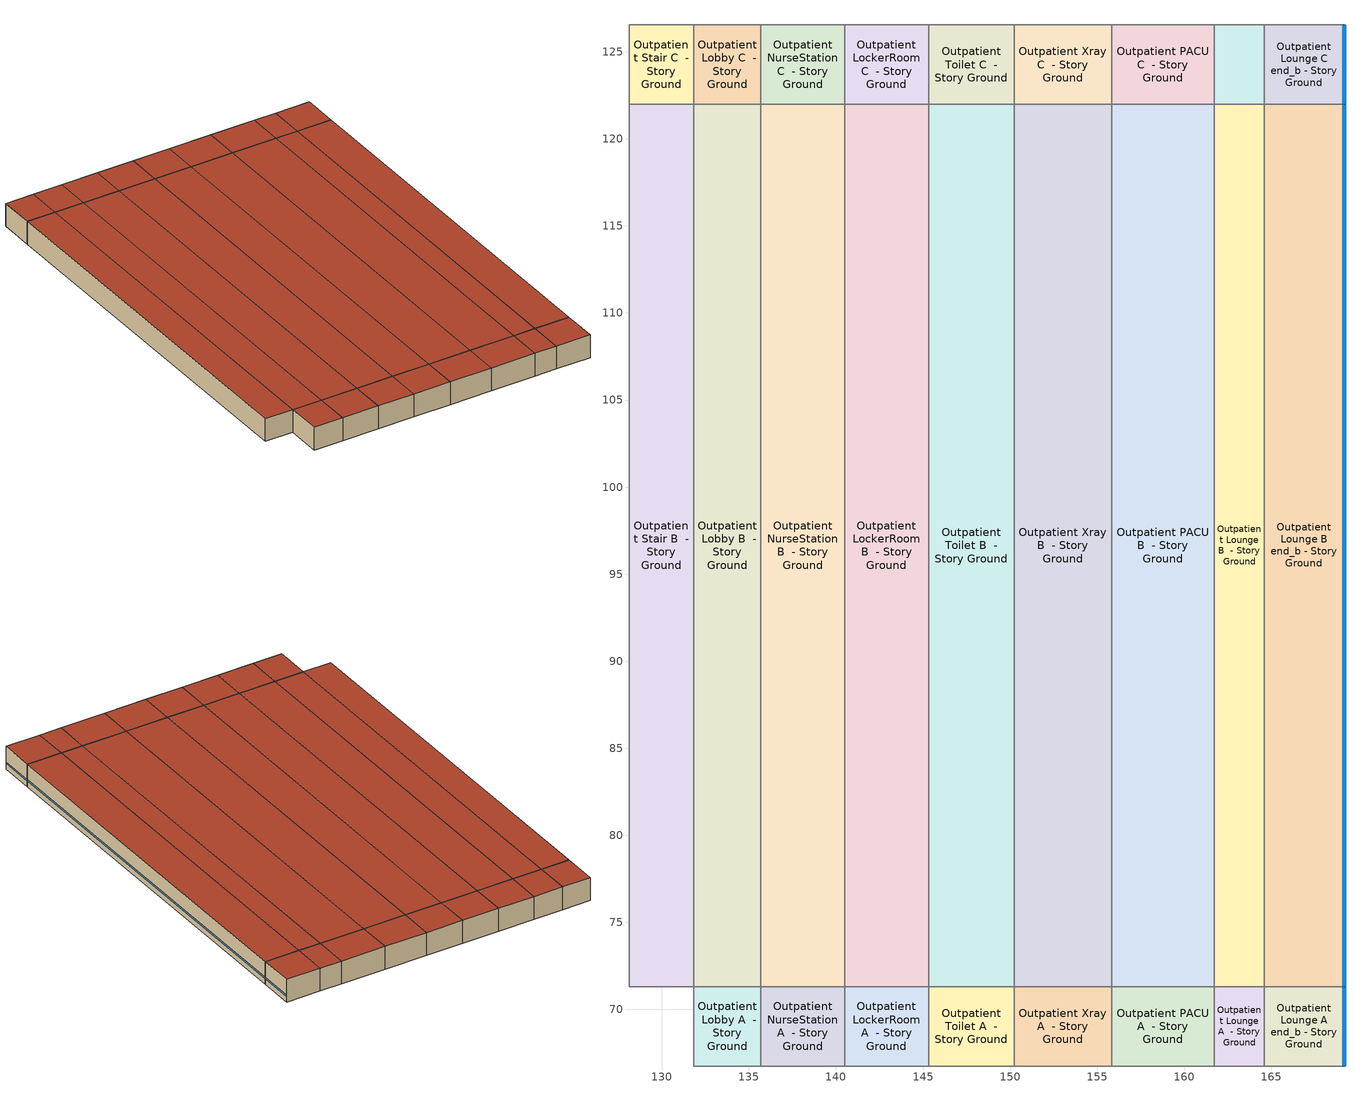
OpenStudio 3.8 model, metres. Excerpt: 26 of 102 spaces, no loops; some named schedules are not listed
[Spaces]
Outpatient Stair B  - Story Ground
 floor ground (Foundation F 126 Perim 0 Area 18805): 128.11,71.32 128.11,121.98 131.83,121.98 131.83,71.32 z0
 wall to Outpatient PreOp B  - Story Ground: 128.11,121.98 128.11,71.32 z0:3.05
 wall to Outpatient Stair C  - Story Ground: 131.83,121.98 128.11,121.98 z0:3.05
 wall to Outpatient Lobby B  - Story Ground: 131.83,71.32 131.83,121.98 z0:3.05
 wall to Outpatient Stair A  - Story Ground: 128.11,71.32 131.83,71.32 z0:3.05
 roof outside: 131.83,71.32 131.83,121.98 128.11,121.98 128.11,71.32 z3.05
Outpatient Stair C  - Story Ground
 floor ground (Foundation F 126 Perim 0 Area 1697): 128.11,121.98 128.11,126.55 131.83,126.55 131.83,121.98 z0
 wall to Outpatient PreOp C  - Story Ground: 128.11,126.55 128.11,121.98 z0:3.05
 wall adiabatic (Typical Interior Wall): 131.83,126.55 128.11,126.55 z0:3.05
 wall to Outpatient Lobby C  - Story Ground: 131.83,121.98 131.83,126.55 z0:3.05
 roof outside: 131.83,121.98 131.83,126.55 128.11,126.55 128.11,121.98 z3.05
Outpatient Lobby A  - Story Ground
 floor ground (Foundation F 126 Perim 0 Area 1767): 131.83,66.74 131.83,71.32 135.69,71.32 135.69,66.74 z0
 wall to Outpatient Stair A  - Story Ground: 131.83,71.32 131.83,66.74 z0:3.05
 wall to Outpatient Lobby B  - Story Ground: 135.69,71.32 131.83,71.32 z0:3.05
 wall to Outpatient NurseStation A  - Story Ground: 135.69,66.74 135.69,71.32 z0:3.05
 wall adiabatic (Typical Interior Wall): 131.83,66.74 135.69,66.74 z0:3.05
 roof outside: 135.69,66.74 135.69,71.32 131.83,71.32 131.83,66.74 z3.05
Outpatient Lobby B  - Story Ground
 floor ground (Foundation F 126 Perim 0 Area 19578): 131.83,71.32 131.83,121.98 135.69,121.98 135.69,71.32 z0
 wall to Outpatient Lobby C  - Story Ground: 135.69,121.98 131.83,121.98 z0:3.05
 wall to Outpatient NurseStation B  - Story Ground: 135.69,71.32 135.69,121.98 z0:3.05
 roof outside: 135.69,71.32 135.69,121.98 131.83,121.98 131.83,71.32 z3.05
Outpatient Lobby C  - Story Ground
 floor ground (Foundation F 126 Perim 0 Area 1767): 131.83,121.98 131.83,126.55 135.69,126.55 135.69,121.98 z0
 wall adiabatic (Typical Interior Wall): 135.69,126.55 131.83,126.55 z0:3.05
 wall to Outpatient NurseStation C  - Story Ground: 135.69,121.98 135.69,126.55 z0:3.05
 roof outside: 135.69,121.98 135.69,126.55 131.83,126.55 131.83,121.98 z3.05
Outpatient NurseStation A  - Story Ground
 floor ground (Foundation F 126 Perim 0 Area 2197): 135.69,66.74 135.69,71.32 140.5,71.32 140.5,66.74 z0
 wall to Outpatient NurseStation B  - Story Ground: 140.5,71.32 135.69,71.32 z0:3.05
 wall to Outpatient LockerRoom A  - Story Ground: 140.5,66.74 140.5,71.32 z0:3.05
 wall adiabatic (Typical Interior Wall): 135.69,66.74 140.5,66.74 z0:3.05
 roof outside: 140.5,66.74 140.5,71.32 135.69,71.32 135.69,66.74 z3.05
Outpatient NurseStation B  - Story Ground
 floor ground (Foundation F 126 Perim 0 Area 24344): 135.69,71.32 135.69,121.98 140.5,121.98 140.5,71.32 z0
 wall to Outpatient NurseStation C  - Story Ground: 140.5,121.98 135.69,121.98 z0:3.05
 wall to Outpatient LockerRoom B  - Story Ground: 140.5,71.32 140.5,121.98 z0:3.05
 roof outside: 140.5,71.32 140.5,121.98 135.69,121.98 135.69,71.32 z3.05
Outpatient NurseStation C  - Story Ground
 floor ground (Foundation F 126 Perim 0 Area 2197): 135.69,121.98 135.69,126.55 140.5,126.55 140.5,121.98 z0
 wall adiabatic (Typical Interior Wall): 140.5,126.55 135.69,126.55 z0:3.05
 wall to Outpatient LockerRoom C  - Story Ground: 140.5,121.98 140.5,126.55 z0:3.05
 roof outside: 140.5,121.98 140.5,126.55 135.69,126.55 135.69,121.98 z3.05
Outpatient LockerRoom A  - Story Ground
 floor ground (Foundation F 126 Perim 0 Area 2209): 140.5,66.74 140.5,71.32 145.33,71.32 145.33,66.74 z0
 wall to Outpatient LockerRoom B  - Story Ground: 145.33,71.32 140.5,71.32 z0:3.05
 wall to Outpatient Toilet A  - Story Ground: 145.33,66.74 145.33,71.32 z0:3.05
 wall adiabatic (Typical Interior Wall): 140.5,66.74 145.33,66.74 z0:3.05
 roof outside: 145.33,66.74 145.33,71.32 140.5,71.32 140.5,66.74 z3.05
Outpatient LockerRoom B  - Story Ground
 floor ground (Foundation F 126 Perim 0 Area 24472): 140.5,71.32 140.5,121.98 145.33,121.98 145.33,71.32 z0
 wall to Outpatient LockerRoom C  - Story Ground: 145.33,121.98 140.5,121.98 z0:3.05
 wall to Outpatient Toilet B  - Story Ground: 145.33,71.32 145.33,121.98 z0:3.05
 roof outside: 145.33,71.32 145.33,121.98 140.5,121.98 140.5,71.32 z3.05
Outpatient LockerRoom C  - Story Ground
 floor ground (Foundation F 126 Perim 0 Area 2209): 140.5,121.98 140.5,126.55 145.33,126.55 145.33,121.98 z0
 wall adiabatic (Typical Interior Wall): 145.33,126.55 140.5,126.55 z0:3.05
 wall to Outpatient Toilet C  - Story Ground: 145.33,121.98 145.33,126.55 z0:3.05
 roof outside: 145.33,121.98 145.33,126.55 140.5,126.55 140.5,121.98 z3.05
Outpatient Toilet A  - Story Ground
 floor ground (Foundation F 126 Perim 0 Area 2244): 145.33,66.74 145.33,71.32 150.23,71.32 150.23,66.74 z0
 wall to Outpatient Toilet B  - Story Ground: 150.23,71.32 145.33,71.32 z0:3.05
 wall to Outpatient Xray A  - Story Ground: 150.23,66.74 150.23,71.32 z0:3.05
 wall adiabatic (Typical Interior Wall): 145.33,66.74 150.23,66.74 z0:3.05
 roof outside: 150.23,66.74 150.23,71.32 145.33,71.32 145.33,66.74 z3.05
Outpatient Toilet B  - Story Ground
 floor ground (Foundation F 126 Perim 0 Area 24859): 145.33,71.32 145.33,121.98 150.23,121.98 150.23,71.32 z0
 wall to Outpatient Toilet C  - Story Ground: 150.23,121.98 145.33,121.98 z0:3.05
 wall to Outpatient Xray B  - Story Ground: 150.23,71.32 150.23,121.98 z0:3.05
 roof outside: 150.23,71.32 150.23,121.98 145.33,121.98 145.33,71.32 z3.05
Outpatient Toilet C  - Story Ground
 floor ground (Foundation F 126 Perim 0 Area 2244): 145.33,121.98 145.33,126.55 150.23,126.55 150.23,121.98 z0
 wall adiabatic (Typical Interior Wall): 150.23,126.55 145.33,126.55 z0:3.05
 wall to Outpatient Xray C  - Story Ground: 150.23,121.98 150.23,126.55 z0:3.05
 roof outside: 150.23,121.98 150.23,126.55 145.33,126.55 145.33,121.98 z3.05
Outpatient Xray A  - Story Ground
 floor ground (Foundation F 126 Perim 0 Area 2557): 150.23,66.74 150.23,71.32 155.83,71.32 155.83,66.74 z0
 wall to Outpatient Xray B  - Story Ground: 155.83,71.32 150.23,71.32 z0:3.05
 wall to Outpatient PACU A  - Story Ground: 155.83,66.74 155.83,71.32 z0:3.05
 wall adiabatic (Typical Interior Wall): 150.23,66.74 155.83,66.74 z0:3.05
 roof outside: 155.83,66.74 155.83,71.32 150.23,71.32 150.23,66.74 z3.05
Outpatient Xray B  - Story Ground
 floor ground (Foundation F 126 Perim 0 Area 28336): 150.23,71.32 150.23,121.98 155.83,121.98 155.83,71.32 z0
 wall to Outpatient Xray C  - Story Ground: 155.83,121.98 150.23,121.98 z0:3.05
 wall to Outpatient PACU B  - Story Ground: 155.83,71.32 155.83,121.98 z0:3.05
 roof outside: 155.83,71.32 155.83,121.98 150.23,121.98 150.23,71.32 z3.05
Outpatient Xray C  - Story Ground
 floor ground (Foundation F 126 Perim 0 Area 2557): 150.23,121.98 150.23,126.55 155.83,126.55 155.83,121.98 z0
 wall adiabatic (Typical Interior Wall): 155.83,126.55 150.23,126.55 z0:3.05
 wall to Outpatient PACU C  - Story Ground: 155.83,121.98 155.83,126.55 z0:3.05
 roof outside: 155.83,121.98 155.83,126.55 150.23,126.55 150.23,121.98 z3.05
Outpatient PACU A  - Story Ground
 floor ground (Foundation F 126 Perim 0 Area 2697): 155.83,66.74 155.83,71.32 161.73,71.32 161.73,66.74 z0
 wall to Outpatient PACU B  - Story Ground: 161.73,71.32 155.83,71.32 z0:3.05
 wall to Outpatient Lounge A  - Story Ground: 161.73,66.74 161.73,71.32 z0:3.05
 wall adiabatic (Typical Interior Wall): 155.83,66.74 161.73,66.74 z0:3.05
 roof outside: 161.73,66.74 161.73,71.32 155.83,71.32 155.83,66.74 z3.05
Outpatient PACU B  - Story Ground
 floor ground (Foundation F 126 Perim 0 Area 29882): 155.83,71.32 155.83,121.98 161.73,121.98 161.73,71.32 z0
 wall to Outpatient PACU C  - Story Ground: 161.73,121.98 155.83,121.98 z0:3.05
 wall to Outpatient Lounge B  - Story Ground: 161.73,71.32 161.73,121.98 z0:3.05
 roof outside: 161.73,71.32 161.73,121.98 155.83,121.98 155.83,71.32 z3.05
Outpatient PACU C  - Story Ground
 floor ground (Foundation F 126 Perim 0 Area 2697): 155.83,121.98 155.83,126.55 161.73,126.55 161.73,121.98 z0
 wall adiabatic (Typical Interior Wall): 161.73,126.55 155.83,126.55 z0:3.05
 wall to Outpatient Lounge C  - Story Ground: 161.73,121.98 161.73,126.55 z0:3.05
 roof outside: 161.73,121.98 161.73,126.55 155.83,126.55 155.83,121.98 z3.05
Outpatient Lounge A  - Story Ground
 floor ground (Foundation F 126 Perim 0 Area 1316): 161.73,66.74 161.73,71.32 164.6,71.32 164.6,66.74 z0
 wall to Outpatient Lounge B  - Story Ground: 164.6,71.32 161.73,71.32 z0:3.05
 wall to Outpatient Lounge A end_b - Story Ground: 164.6,66.74 164.6,71.32 z0:3.05
 wall adiabatic (Typical Interior Wall): 161.73,66.74 164.6,66.74 z0:3.05
 roof outside: 164.6,66.74 164.6,71.32 161.73,71.32 161.73,66.74 z3.05
Outpatient Lounge B  - Story Ground
 floor ground (Foundation F 126 Perim 0 Area 14578): 161.73,71.32 161.73,121.98 164.6,121.98 164.6,71.32 z0
 wall to Outpatient Lounge C  - Story Ground: 164.6,121.98 161.73,121.98 z0:3.05
 wall to Outpatient Lounge B end_b - Story Ground: 164.6,71.32 164.6,121.98 z0:3.05
 roof outside: 164.6,71.32 164.6,121.98 161.73,121.98 161.73,71.32 z3.05
Outpatient Lounge C  - Story Ground
 floor ground (Foundation F 126 Perim 0 Area 1316): 161.73,121.98 161.73,126.55 164.6,126.55 164.6,121.98 z0
 wall adiabatic (Typical Interior Wall): 164.6,126.55 161.73,126.55 z0:3.05
 wall to Outpatient Lounge C end_b - Story Ground: 164.6,121.98 164.6,126.55 z0:3.05
 roof outside: 164.6,121.98 164.6,126.55 161.73,126.55 161.73,121.98 z3.05
Outpatient Lounge A end_b - Story Ground
 floor ground (Foundation F 126 Perim 457 Area 209): 164.6,66.74 164.6,71.32 169.18,71.32 169.18,66.74 z0
 wall outside: 169.18,66.74 169.18,71.32 z0:3.05
 wall to Outpatient Lounge B end_b - Story Ground: 169.18,71.32 164.6,71.32 z0:3.05
 wall adiabatic (Typical Interior Wall): 164.6,66.74 169.18,66.74 z0:3.05
 window (Window U-1.01 SHGC 0.58): 169.18,66.77 169.18,71.29 z0.76:0.95
 roof outside: 169.18,66.74 169.18,71.32 164.6,71.32 164.6,66.74 z3.05
Outpatient Lounge B end_b - Story Ground
 floor ground (Foundation F 126 Perim 5066 Area 23161): 164.6,71.32 164.6,121.98 169.18,121.98 169.18,71.32 z0
 wall outside: 169.18,71.32 169.18,121.98 z0:3.05
 wall to Outpatient Lounge C end_b - Story Ground: 169.18,121.98 164.6,121.98 z0:3.05
 window (Window U-1.01 SHGC 0.58): 169.18,71.34 169.18,121.95 z0.76:0.95
 roof outside: 169.18,71.32 169.18,121.98 164.6,121.98 164.6,71.32 z3.05
Outpatient Lounge C end_b - Story Ground
 floor ground (Foundation F 126 Perim 457 Area 209): 164.6,121.98 164.6,126.55 169.18,126.55 169.18,121.98 z0
 wall outside: 169.18,121.98 169.18,126.55 z0:3.05
 wall adiabatic (Typical Interior Wall): 169.18,126.55 164.6,126.55 z0:3.05
 window (Window U-1.01 SHGC 0.58): 169.18,122 169.18,126.52 z0.76:0.95
 roof outside: 169.18,121.98 169.18,126.55 164.6,126.55 164.6,121.98 z3.05
[Site]
Marietta Dobbins Af_GA_USA: Latitude {deg}=33.92; Longitude {deg}=-84.52; Time Zone {hr}=-5; Elevation {m}=326; Terrain=City
[Site:WaterMainsTemperature]
Calculation Method=Correlation; Annual Average Outdoor Air Temperature {C}=16.8267; Maximum Difference In Monthly Average Outdoor Air Temperatures {deltaC}=22.58
[SizingPeriod:DesignDay] Barometric Pressure {Pa}=97470; Rain Indicator=No; Snow Indicator=No; Day of Month=21; Daylight Saving Time Indicator=No; Humidity Condition Type=Wetbulb; Dry-Bulb Temperature Range Modifier Type=DefaultMultipliers
Name | Maximum Dry-Bulb Temperature {C} | Daily Dry-Bulb Temperature Range {deltaC} | Wind Speed {m/s} | Wind Direction {deg} | Month | Day Type | Wetbulb or DewPoint at Maximum Dry-Bulb {C} | Solar Model Indicator | ASHRAE Clear Sky Optical Depth for Beam Irradiance | ASHRAE Clear Sky Optical Depth for Diffuse Irradiance | Sky Clearness
Marietta Dobbins Af Ann Clg .4% Condns DB=>MWB 1 | 34.2 | 9.7 | 2.6 | 300 | 7 | SummerDesignDay | 23.4 | ASHRAETau | 0.439 | 2.196
Marietta Dobbins Af Ann Clg .4% Condns WB=>MDB 1 | 31.1 | 9.7 | 2.6 | 300 | 7 | SummerDesignDay | 25.2 | ASHRAETau | 0.439 | 2.196
Marietta Dobbins Af Ann Htg 99.6% Condns DB 1 | -7.3 | 0 | 4.9 | 310 | 1 | WinterDesignDay | -7.3 | ASHRAEClearSky |  |  | 0
Marietta Dobbins Af August .4% Condns DB=>MCWB 1 | 35.6 | 9.2 | 2.6 | 300 | 8 | SummerDesignDay | 24 | ASHRAETau | 0.427 | 2.269
[ClimateZones]
Climate Zone Institution Name 1=ASHRAE; Climate Zone Document Name 1=ANSI/ASHRAE Standard 169; Climate Zone Document Year 1=2006; Climate Zone Value 1=ASHRAE 169-2013-3A
[Building]
ComStock DOE Ref Pre-1980|Outpatient: Default Construction Set=ComStock DOE Ref Pre-1980 - Outpatient - ASHRAE 169-2013-3A; Default Schedule Set=Building Default Schedule Set; Standards Building Type=Outpatient
[Site:GroundTemperature:FCfactorMethod]
January Ground Temperature {C}=16; February Ground Temperature {C}=11.9; March Ground Temperature {C}=7.7; April Ground Temperature {C}=4; May Ground Temperature {C}=7.9; June Ground Temperature {C}=13.8; July Ground Temperature {C}=17.2; August Ground Temperature {C}=20.8; September Ground Temperature {C}=24.8; October Ground Temperature {C}=26.1; November Ground Temperature {C}=26.5; December Ground Temperature {C}=22.5
[Construction:FfactorGroundFloor] F-Factor {W/m-K}=1.26344
Name | Area {m2} | PerimeterExposed {m}
Foundation F 126 Perim 5066 Area 23161 | 231.613 | 50.6591
Foundation F 126 Perim 457 Area 209 | 20.9032 | 4.572
Foundation F 126 Perim 0 Area 1316 | 13.1564 | 0
Foundation F 126 Perim 0 Area 14578 | 145.776 | 0
Foundation F 126 Perim 0 Area 2697 | 26.9687 | 0
Foundation F 126 Perim 0 Area 2244 | 22.4351 | 0
Foundation F 126 Perim 0 Area 2209 | 22.0864 | 0
Foundation F 126 Perim 0 Area 2197 | 21.9702 | 0
Foundation F 126 Perim 0 Area 19578 | 195.779 | 0
Foundation F 126 Perim 0 Area 1767 | 17.6691 | 0
Foundation F 126 Perim 0 Area 1697 | 16.9717 | 0
Foundation F 126 Perim 0 Area 18805 | 188.051 | 0
Foundation F 126 Perim 0 Area 28336 | 283.364 | 0
Foundation F 126 Perim 0 Area 24859 | 248.588 | 0
Foundation F 126 Perim 0 Area 2557 | 25.5737 | 0
Foundation F 126 Perim 0 Area 24344 | 243.436 | 0
Foundation F 126 Perim 0 Area 29882 | 298.821 | 0
Foundation F 126 Perim 0 Area 24472 | 244.724 | 0
[DefaultConstructionSet]
ComStock DOE Ref Pre-1980 - Outpatient - ASHRAE 169-2013-3A: Default Exterior Surface Constructions=Default Surface Constructions 1; Default Interior Surface Constructions=Default Surface Constructions 2; Default Ground Contact Surface Constructions=Default Surface Constructions 3; Default Exterior SubSurface Constructions=Default Sub Surface Constructions 1; Default Interior SubSurface Constructions=Default Sub Surface Constructions 2; Interior Partition Construction=Typical Interior Partition
[DefaultSurfaceConstructions]
Name | Floor Construction | Wall Construction | Roof Ceiling Construction
Default Surface Constructions 1 | Typical Insulated Exterior Mass Floor | Typical Insulated Wood Framed Exterior Wall R-4.44 | Typical IEAD Roof R-10.0
Default Surface Constructions 2 | Typical Interior Floor | Typical Interior Wall | Typical Interior Ceiling
Default Surface Constructions 3 | Typical Insulated Carpeted 6in Slab Floor | Typical Insulated Basement Mass Wall
[Construction]
Typical Insulated Exterior Mass Floor: 4 in. Normalweight Concrete Floor, Typical Carpet Pad
Typical IEAD Roof R-10.0: Roof Membrane, Typical Insulation R-8.88, Metal Roof Surface
Typical Interior Floor: 100mm Normalweight concrete floor, CP02 CARPET PAD
Typical Interior Wall: G01 13mm gypsum board, G01 13mm gypsum board
Typical Interior Ceiling: CP02 CARPET PAD, 100mm Normalweight concrete floor
Typical Insulated Carpeted 6in Slab Floor: 6 in. Normalweight Concrete Floor, Typical Carpet Pad
Typical Insulated Basement Mass Wall: 8 in. Concrete Block Basement Wall
U 1.22 SHGC 0.54 Simple Glazing Window U-1.22 SHGC 0.54: U 1.22 SHGC 0.54 Simple Glazing U-1.22 SHGC 0.54
U 1.22 SHGC 0.54 Simple Glazing Window U-1.22 SHGC 0.54 1: U 1.22 SHGC 0.54 Simple Glazing U-1.22 SHGC 0.54 1
Typical Insulated Metal Door: F08 Metal surface, Typical Insulation R-2.27 1
U 0.88 SHGC 0.16 Sgl Ref-A-L Clr 6mm: REF A CLEAR LO 6MM
Typical Overhead Door: Typical Insulation R-2.27 1
Typical Interior Window: Clear 3mm
Typical Interior Door; Typical Interior Partition: G05 25mm wood
Typical Insulated Wood Framed Exterior Wall R-4.44: 25mm Stucco, 5/8 in. Gypsum Board, Typical Insulation R-2.27 1, 5/8 in. Gypsum Board
InteriorFurnishings 1: Std Wood 6inch 1
Window U-1.01 SHGC 0.58: Simple Glazing Single - No LowE - Tinted/Reflective - Aluminum
[Material] Thermal Absorptance=0.9
Name | Roughness | Thickness {m} | Conductivity {W/m-K} | Density {kg/m3} | Specific Heat {J/kg-K} | Solar Absorptance | Visible Absorptance
4 in. Normalweight Concrete Floor | MediumRough | 0.1016 | 2.31 | 2322 | 832 | 0.7 | 0.7
25mm Stucco | Smooth | 0.0254 | 0.72 | 1856 | 840 | 0.7 | 0.7
5/8 in. Gypsum Board | MediumSmooth | 0.0159 | 0.16 | 800 | 1090 | 0.7 | 0.7
Roof Membrane | VeryRough | 0.0095 | 0.16 | 1121.29 | 1460 | 0.7 | 0.7
Metal Roof Surface; F08 Metal surface | Smooth | 0.0008 | 45.28 | 7824 | 500 | 0.7 | 0.7
100mm Normalweight concrete floor | MediumRough | 0.1016 | 2.31045 | 2322 | 832.557 | 0.7 | 0.7
G01 13mm gypsum board | Smooth | 0.0127 | 0.160031 | 800.001 | 1090.73 | 0.7 | 0.5
6 in. Normalweight Concrete Floor | MediumRough | 0.1524 | 2.31 | 2322 | 832 | 0.7 | 0.7
8 in. Concrete Block Basement Wall | MediumRough | 0.2032 | 1.326 | 1842 | 912 | 0.7 | 0.7
G05 25mm wood | MediumSmooth | 0.0254 | 0.15 | 608 | 1630 | 0.5 | 0.5
Std Wood 6inch 1 | MediumSmooth | 0.15 | 0.12 | 540 | 1210 | 0.7 | 0.7
[Material:NoMass] Roughness=Smooth; Thermal Absorptance=0.9; Solar Absorptance=0.7
Name | Thermal Resistance {m2-K/W} | Visible Absorptance
Typical Carpet Pad; CP02 CARPET PAD | 0.21648 | 0.8
Typical Insulation R-8.88 | 1.56434 | 0.7
Typical Insulation R-2.27 1 | 0.39899 | 0.7
[DefaultSubSurfaceConstructions]
Name | Fixed Window Construction | Operable Window Construction | Door Construction | Glass Door Construction | Overhead Door Construction | Tubular Daylight Dome Construction | Tubular Daylight Diffuser Construction
Default Sub Surface Constructions 1 | U 1.22 SHGC 0.54 Simple Glazing Window U-1.22 SHGC 0.54 | U 1.22 SHGC 0.54 Simple Glazing Window U-1.22 SHGC 0.54 1 | Typical Insulated Metal Door | U 0.88 SHGC 0.16 Sgl Ref-A-L Clr 6mm | Typical Overhead Door | Typical Interior Window | Typical Interior Window
Default Sub Surface Constructions 2 | Typical Interior Window | Typical Interior Window | Typical Interior Door
[WindowMaterial:SimpleGlazingSystem]
Name | U-Factor {W/m2-K} | Solar Heat Gain Coefficient | Visible Transmittance
U 1.22 SHGC 0.54 Simple Glazing U-1.22 SHGC 0.54; U 1.22 SHGC 0.54 Simple Glazing U-1.22 SHGC 0.54 1 | 6.92748 | 0.54 | 0.38
Simple Glazing Single - No LowE - Tinted/Reflective - Aluminum | 5.73505 | 0.579 | 0.455
[WindowMaterial:Glazing] Optical Data Type=SpectralAverage; Infrared Transmittance at Normal Incidence=0; Front Side Infrared Hemispherical Emissivity=0.84; Conductivity {W/m-K}=0.9; Dirt Correction Factor for Solar and Visible Transmittance=1; Solar Diffusing=No
Name | Thickness {m} | Solar Transmittance at Normal Incidence | Front Side Solar Reflectance at Normal Incidence | Back Side Solar Reflectance at Normal Incidence | Visible Transmittance at Normal Incidence | Front Side Visible Reflectance at Normal Incidence | Back Side Visible Reflectance at Normal Incidence | Back Side Infrared Hemispherical Emissivity
REF A CLEAR LO 6MM | 0.006 | 0.066 | 0.341 | 0.493 | 0.08 | 0.41 | 0.37 | 0.4
Clear 3mm | 0.003 | 0.837 | 0.075 | 0.075 | 0.898 | 0.081 | 0.081 | 0.84
[SpaceType] Standards Building Type=Outpatient
Name | Default Schedule Set | Design Specification Outdoor Air Object | Standards Space Type
Outpatient Stair - ComStock DOE Ref Pre-1980 | Outpatient Stair Schedule Set | Outpatient Stair Ventilation | Stair
Outpatient Lobby - ComStock DOE Ref Pre-1980 | Outpatient Lobby Schedule Set | Outpatient Lobby Ventilation | Lobby
Outpatient NurseStation - ComStock DOE Ref Pre-1980 | Outpatient NurseStation Schedule Set | Outpatient NurseStation Ventilation | NurseStation
Outpatient LockerRoom - ComStock DOE Ref Pre-1980 | Outpatient LockerRoom Schedule Set | Outpatient LockerRoom Ventilation | LockerRoom
Outpatient Toilet - ComStock DOE Ref Pre-1980 | Outpatient Toilet Schedule Set | Outpatient Toilet Ventilation | Toilet
Outpatient Xray - ComStock DOE Ref Pre-1980 | Outpatient Xray Schedule Set | Outpatient Xray Ventilation | Xray
Outpatient PACU - ComStock DOE Ref Pre-1980 | Outpatient PACU Schedule Set | Outpatient PACU Ventilation | PACU
Outpatient Lounge - ComStock DOE Ref Pre-1980 | Outpatient Lounge Schedule Set | Outpatient Lounge Ventilation | Lounge
[BuildingStory]
Story Ground: Nominal Z Coordinate {m}=0; Nominal Floor to Floor Height {m}=3.048
[Space] Building Story=Story Ground
Name | Space Type | Thermal Zone
Outpatient Stair B  - Story Ground | Outpatient Stair - ComStock DOE Ref Pre-1980 | Zone Outpatient Stair B  - Story Ground
Outpatient Stair C  - Story Ground | Outpatient Stair - ComStock DOE Ref Pre-1980 | Zone Outpatient Stair C  - Story Ground
Outpatient Lobby A  - Story Ground | Outpatient Lobby - ComStock DOE Ref Pre-1980 | Zone Outpatient Lobby A  - Story Ground
Outpatient Lobby B  - Story Ground | Outpatient Lobby - ComStock DOE Ref Pre-1980 | Zone Outpatient Lobby B  - Story Ground
Outpatient Lobby C  - Story Ground | Outpatient Lobby - ComStock DOE Ref Pre-1980 | Zone Outpatient Lobby C  - Story Ground
Outpatient NurseStation A  - Story Ground | Outpatient NurseStation - ComStock DOE Ref Pre-1980 | Zone Outpatient NurseStation A  - Story Ground
Outpatient NurseStation B  - Story Ground | Outpatient NurseStation - ComStock DOE Ref Pre-1980 | Zone Outpatient NurseStation B  - Story Ground
Outpatient NurseStation C  - Story Ground | Outpatient NurseStation - ComStock DOE Ref Pre-1980 | Zone Outpatient NurseStation C  - Story Ground
Outpatient LockerRoom A  - Story Ground | Outpatient LockerRoom - ComStock DOE Ref Pre-1980 | Zone Outpatient LockerRoom A  - Story Ground
Outpatient LockerRoom B  - Story Ground | Outpatient LockerRoom - ComStock DOE Ref Pre-1980 | Zone Outpatient LockerRoom B  - Story Ground
Outpatient LockerRoom C  - Story Ground | Outpatient LockerRoom - ComStock DOE Ref Pre-1980 | Zone Outpatient LockerRoom C  - Story Ground
Outpatient Toilet A  - Story Ground | Outpatient Toilet - ComStock DOE Ref Pre-1980 | Zone Outpatient Toilet A  - Story Ground
Outpatient Toilet B  - Story Ground | Outpatient Toilet - ComStock DOE Ref Pre-1980 | Zone Outpatient Toilet B  - Story Ground
Outpatient Toilet C  - Story Ground | Outpatient Toilet - ComStock DOE Ref Pre-1980 | Zone Outpatient Toilet C  - Story Ground
Outpatient Xray A  - Story Ground | Outpatient Xray - ComStock DOE Ref Pre-1980 | Zone Outpatient Xray A  - Story Ground
Outpatient Xray B  - Story Ground | Outpatient Xray - ComStock DOE Ref Pre-1980 | Zone Outpatient Xray B  - Story Ground
Outpatient Xray C  - Story Ground | Outpatient Xray - ComStock DOE Ref Pre-1980 | Zone Outpatient Xray C  - Story Ground
Outpatient PACU A  - Story Ground | Outpatient PACU - ComStock DOE Ref Pre-1980 | Zone Outpatient PACU A  - Story Ground
Outpatient PACU B  - Story Ground | Outpatient PACU - ComStock DOE Ref Pre-1980 | Zone Outpatient PACU B  - Story Ground
Outpatient PACU C  - Story Ground | Outpatient PACU - ComStock DOE Ref Pre-1980 | Zone Outpatient PACU C  - Story Ground
Outpatient Lounge A  - Story Ground | Outpatient Lounge - ComStock DOE Ref Pre-1980 | Zone Outpatient Lounge A  - Story Ground
Outpatient Lounge B  - Story Ground | Outpatient Lounge - ComStock DOE Ref Pre-1980 | Zone Outpatient Lounge B  - Story Ground
Outpatient Lounge C  - Story Ground | Outpatient Lounge - ComStock DOE Ref Pre-1980 | Zone Outpatient Lounge C  - Story Ground
Outpatient Lounge A end_b - Story Ground | Outpatient Lounge - ComStock DOE Ref Pre-1980 | Zone Outpatient Lounge A end_b - Story Ground
Outpatient Lounge B end_b - Story Ground | Outpatient Lounge - ComStock DOE Ref Pre-1980 | Zone Outpatient Lounge B end_b - Story Ground
Outpatient Lounge C end_b - Story Ground | Outpatient Lounge - ComStock DOE Ref Pre-1980 | Zone Outpatient Lounge C end_b - Story Ground
[ThermalZone] Multiplier=1; Use Ideal Air Loads=No
Name | Thermostat
Zone Outpatient Stair B  - Story Ground | Outpatient Stair - ComStock DOE Ref Pre-1980 Thermostat 1
Zone Outpatient Stair C  - Story Ground | Outpatient Stair - ComStock DOE Ref Pre-1980 Thermostat 2
Zone Outpatient Lobby A  - Story Ground | Outpatient Lobby - ComStock DOE Ref Pre-1980 Thermostat
Zone Outpatient Lobby B  - Story Ground | Outpatient Lobby - ComStock DOE Ref Pre-1980 Thermostat 1
Zone Outpatient Lobby C  - Story Ground | Outpatient Lobby - ComStock DOE Ref Pre-1980 Thermostat 2
Zone Outpatient NurseStation A  - Story Ground | Outpatient NurseStation - ComStock DOE Ref Pre-1980 Thermostat
Zone Outpatient NurseStation B  - Story Ground | Outpatient NurseStation - ComStock DOE Ref Pre-1980 Thermostat 1
Zone Outpatient NurseStation C  - Story Ground | Outpatient NurseStation - ComStock DOE Ref Pre-1980 Thermostat 2
Zone Outpatient LockerRoom A  - Story Ground | Outpatient LockerRoom - ComStock DOE Ref Pre-1980 Thermostat
Zone Outpatient LockerRoom B  - Story Ground | Outpatient LockerRoom - ComStock DOE Ref Pre-1980 Thermostat 1
Zone Outpatient LockerRoom C  - Story Ground | Outpatient LockerRoom - ComStock DOE Ref Pre-1980 Thermostat 2
Zone Outpatient Toilet A  - Story Ground | Outpatient Toilet - ComStock DOE Ref Pre-1980 Thermostat
Zone Outpatient Toilet B  - Story Ground | Outpatient Toilet - ComStock DOE Ref Pre-1980 Thermostat 1
Zone Outpatient Toilet C  - Story Ground | Outpatient Toilet - ComStock DOE Ref Pre-1980 Thermostat 2
Zone Outpatient Xray A  - Story Ground | Outpatient Xray - ComStock DOE Ref Pre-1980 Thermostat
Zone Outpatient Xray B  - Story Ground | Outpatient Xray - ComStock DOE Ref Pre-1980 Thermostat 1
Zone Outpatient Xray C  - Story Ground | Outpatient Xray - ComStock DOE Ref Pre-1980 Thermostat 2
Zone Outpatient PACU A  - Story Ground | Outpatient PACU - ComStock DOE Ref Pre-1980 Thermostat
Zone Outpatient PACU B  - Story Ground | Outpatient PACU - ComStock DOE Ref Pre-1980 Thermostat 1
Zone Outpatient PACU C  - Story Ground | Outpatient PACU - ComStock DOE Ref Pre-1980 Thermostat 2
Zone Outpatient Lounge A  - Story Ground | Outpatient Lounge - ComStock DOE Ref Pre-1980 Thermostat
Zone Outpatient Lounge B  - Story Ground | Outpatient Lounge - ComStock DOE Ref Pre-1980 Thermostat 2
Zone Outpatient Lounge C  - Story Ground | Outpatient Lounge - ComStock DOE Ref Pre-1980 Thermostat 4
Zone Outpatient Lounge A end_b - Story Ground | Outpatient Lounge - ComStock DOE Ref Pre-1980 Thermostat 1
Zone Outpatient Lounge B end_b - Story Ground | Outpatient Lounge - ComStock DOE Ref Pre-1980 Thermostat 3
Zone Outpatient Lounge C end_b - Story Ground | Outpatient Lounge - ComStock DOE Ref Pre-1980 Thermostat 5
[Lights:Definition] Design Level Calculation Method=Watts/Area; Fraction Visible=0.2; Return Air Fraction=0
Name | Watts per Space Floor Area {W/m2} | Fraction Radiant
Outpatient Lounge - ComStock DOE Ref Pre-1980 General Lights Definition; Outpatient LockerRoom - ComStock DOE Ref Pre-1980 General Lights Definition | 2.94141 | 0.31
Outpatient Lounge - ComStock DOE Ref Pre-1980 Wall Wash Lights Definition; Outpatient LockerRoom - ComStock DOE Ref Pre-1980 Wall Wash Lights Definition | 2.46673 | 0.125
Outpatient Toilet - ComStock DOE Ref Pre-1980 General Lights Definition | 3.33071 | 0.31
Outpatient Toilet - ComStock DOE Ref Pre-1980 Wall Wash Lights Definition | 2.07725 | 0.125
Outpatient Lobby - ComStock DOE Ref Pre-1980 General Lights Definition | 1.92838 | 0.31
Outpatient Lobby - ComStock DOE Ref Pre-1980 Task Lights Definition | 1.01438 | 0.125
Outpatient Lobby - ComStock DOE Ref Pre-1980 Wall Wash Lights Definition | 1.81461 | 0.125
Outpatient Stair - ComStock DOE Ref Pre-1980 General Lights Definition | 4.78496 | 0.31
Outpatient Stair - ComStock DOE Ref Pre-1980 Wall Wash Lights Definition | 2.85308 | 0.125
Outpatient NurseStation - ComStock DOE Ref Pre-1980 General Lights Definition | 5.11838 | 0.31
Outpatient NurseStation - ComStock DOE Ref Pre-1980 Task Lights Definition | 6.99919 | 0.125
Outpatient Xray - ComStock DOE Ref Pre-1980 General Lights Definition | 5.10109 | 0.31
Outpatient PACU - ComStock DOE Ref Pre-1980 General Lights Definition | 7.63892 | 0.31
Outpatient PACU - ComStock DOE Ref Pre-1980 Wall Wash Lights Definition | 6.14378 | 0.125
[ElectricEquipment:Definition] Design Level Calculation Method=Watts/Area; Fraction Latent=0
Name | Watts per Space Floor Area {W/m2} | Fraction Radiant | Fraction Lost
Outpatient Lobby Elec Equip Definition | 11.8403 | 0.5 | 0
Outpatient LockerRoom Elec Equip Definition; Outpatient Lounge Elec Equip Definition; Outpatient PACU Elec Equip Definition | 32.2917 | 0.5 | 0
Outpatient NurseStation Elec Equip Definition | 21.5278 | 0.5 | 0
Outpatient Toilet Elec Equip Definition | 7.53474 | 0.3 | 0.7
Outpatient Xray Elec Equip Definition | 13.9931 | 0.5 | 0
[ElectricEquipment]
Name | Electric Equipment Definition | Space or SpaceType
Outpatient Lobby Elec Equip | Outpatient Lobby Elec Equip Definition | Outpatient Lobby - ComStock DOE Ref Pre-1980
Outpatient LockerRoom Elec Equip | Outpatient LockerRoom Elec Equip Definition | Outpatient LockerRoom - ComStock DOE Ref Pre-1980
Outpatient Lounge Elec Equip | Outpatient Lounge Elec Equip Definition | Outpatient Lounge - ComStock DOE Ref Pre-1980
Outpatient NurseStation Elec Equip | Outpatient NurseStation Elec Equip Definition | Outpatient NurseStation - ComStock DOE Ref Pre-1980
Outpatient PACU Elec Equip | Outpatient PACU Elec Equip Definition | Outpatient PACU - ComStock DOE Ref Pre-1980
Outpatient Toilet Elec Equip | Outpatient Toilet Elec Equip Definition | Outpatient Toilet - ComStock DOE Ref Pre-1980
Outpatient Xray Elec Equip | Outpatient Xray Elec Equip Definition | Outpatient Xray - ComStock DOE Ref Pre-1980
[DesignSpecification:OutdoorAir]
Name | Outdoor Air Method | Outdoor Air Flow per Person {m3/s-person} | Outdoor Air Flow per Floor Area {m3/s-m2} | Outdoor Air Flow Air Changes per Hour {1/hr}
Outpatient Lobby Ventilation; Outpatient LockerRoom Ventilation; Outpatient Lounge Ventilation | Sum | 0.00707921
Outpatient NurseStation Ventilation | Sum | 0.00943895
Outpatient PACU Ventilation | Sum |  | 0.00169164
Outpatient Stair Ventilation; Outpatient Toilet Ventilation |  | 0 | 0 | 0
Outpatient Xray Ventilation | Sum |  | 0.001524
[DefaultScheduleSet]
Name | Number of People Schedule | People Activity Level Schedule | Lighting Schedule | Electric Equipment Schedule | Infiltration Schedule | Hours of Operation Schedule
Outpatient Lobby Schedule Set; Outpatient LockerRoom Schedule Set; Outpatient Lounge Schedule Set; Outpatient NurseStation Schedule Set; Outpatient PACU Schedule Set; Outpatient Stair Schedule Set; Outpatient Toilet Schedule Set | Outpatient Bldg Occ | Outpatient Activity | Outpatient Bldg Light | Outpatient Bldg Equip | Outpatient Infil
Outpatient Xray Schedule Set | Outpatient Bldg Occ | Outpatient Activity | Outpatient Bldg Light | Outpatient Radiology Equip | Outpatient Infil
Building Default Schedule Set |  |  |  |  |  | Building Hours of Operation NonResidential
[People:Definition] Number of People Calculation Method=People/Area; Fraction Radiant=0.3
Name | People per Space Floor Area {person/m2}
Outpatient Lobby People Definition | 0.300313
Outpatient LockerRoom People Definition; Outpatient Lounge People Definition | 0.149941
Outpatient NurseStation People Definition; Outpatient PACU People Definition; Outpatient Xray People Definition | 0.199993
[People] Work Efficiency Schedule=Work Efficiency Schedule; Clothing Insulation Schedule=Clothing Schedule; Air Velocity Schedule=Air Velocity Schedule; Multiplier=1
Name | People Definition | Space or SpaceType
Outpatient Lobby People | Outpatient Lobby People Definition | Outpatient Lobby - ComStock DOE Ref Pre-1980
Outpatient LockerRoom People | Outpatient LockerRoom People Definition | Outpatient LockerRoom - ComStock DOE Ref Pre-1980
Outpatient Lounge People | Outpatient Lounge People Definition | Outpatient Lounge - ComStock DOE Ref Pre-1980
Outpatient NurseStation People | Outpatient NurseStation People Definition | Outpatient NurseStation - ComStock DOE Ref Pre-1980
Outpatient PACU People | Outpatient PACU People Definition | Outpatient PACU - ComStock DOE Ref Pre-1980
Outpatient Xray People | Outpatient Xray People Definition | Outpatient Xray - ComStock DOE Ref Pre-1980
[Exterior:Lights:Definition]
Name | Design Level {W}
Parking Areas and Drives Def (W/ft^2) | 0.0414577
Building Facades Def (W/ft^2) | 0.2
Main Entries Def (W/ft) | 30
Other Doors Def (W/ft) | 20
[Exterior:Lights] Schedule=Always On Discrete; Control Option=AstronomicalClock
Name | Exterior Lights Definition | Multiplier
Parking Areas and Drives | Parking Areas and Drives Def (W/ft^2) | 303750
Building Facades | Building Facades Def (W/ft^2) | 17366.5
Main Entries | Main Entries Def (W/ft) | 120
Other Doors | Other Doors Def (W/ft) | 311.4
[ThermostatSetpoint:DualSetpoint] Heating Setpoint Temperature Schedule=Outpatient HtgSetp; Cooling Setpoint Temperature Schedule=Outpatient ClgSetp
Outpatient Lobby - ComStock DOE Ref Pre-1980 Thermostat; Outpatient Lobby - ComStock DOE Ref Pre-1980 Thermostat 1; Outpatient Lobby - ComStock DOE Ref Pre-1980 Thermostat 2; Outpatient LockerRoom - ComStock DOE Ref Pre-1980 Thermostat; Outpatient LockerRoom - ComStock DOE Ref Pre-1980 Thermostat 1; Outpatient LockerRoom - ComStock DOE Ref Pre-1980 Thermostat 2; Outpatient Lounge - ComStock DOE Ref Pre-1980 Thermostat; Outpatient Lounge - ComStock DOE Ref Pre-1980 Thermostat 1; Outpatient Lounge - ComStock DOE Ref Pre-1980 Thermostat 2; Outpatient Lounge - ComStock DOE Ref Pre-1980 Thermostat 3; Outpatient Lounge - ComStock DOE Ref Pre-1980 Thermostat 4; Outpatient Lounge - ComStock DOE Ref Pre-1980 Thermostat 5; Outpatient NurseStation - ComStock DOE Ref Pre-1980 Thermostat; Outpatient NurseStation - ComStock DOE Ref Pre-1980 Thermostat 1; Outpatient NurseStation - ComStock DOE Ref Pre-1980 Thermostat 2; Outpatient PACU - ComStock DOE Ref Pre-1980 Thermostat; Outpatient PACU - ComStock DOE Ref Pre-1980 Thermostat 1; Outpatient PACU - ComStock DOE Ref Pre-1980 Thermostat 2; Outpatient Stair - ComStock DOE Ref Pre-1980 Thermostat 1; Outpatient Stair - ComStock DOE Ref Pre-1980 Thermostat 2; Outpatient Toilet - ComStock DOE Ref Pre-1980 Thermostat; Outpatient Toilet - ComStock DOE Ref Pre-1980 Thermostat 1; Outpatient Toilet - ComStock DOE Ref Pre-1980 Thermostat 2; Outpatient Xray - ComStock DOE Ref Pre-1980 Thermostat; Outpatient Xray - ComStock DOE Ref Pre-1980 Thermostat 1; Outpatient Xray - ComStock DOE Ref Pre-1980 Thermostat 2
[InternalMass:Definition]
Internal Mass Definition 2: Construction=InteriorFurnishings 1; Design Level Calculation Method=SurfaceArea/Area; Surface Area per Space Floor Area=2
[InternalMass] Internal Mass Definition=Internal Mass Definition 2; Multiplier=1
Name | Space or SpaceType
Outpatient Lounge B end_b - Story Ground Mass | Outpatient Lounge B end_b - Story Ground
Outpatient Lounge A end_b - Story Ground Mass | Outpatient Lounge A end_b - Story Ground
Outpatient Lounge C  - Story Ground Mass | Outpatient Lounge C  - Story Ground
Outpatient Lounge B  - Story Ground Mass | Outpatient Lounge B  - Story Ground
Outpatient PACU C  - Story Ground Mass | Outpatient PACU C  - Story Ground
Outpatient Lounge A  - Story Ground Mass | Outpatient Lounge A  - Story Ground
Outpatient PACU A  - Story Ground Mass | Outpatient PACU A  - Story Ground
Outpatient Toilet A  - Story Ground Mass | Outpatient Toilet A  - Story Ground
Outpatient LockerRoom C  - Story Ground Mass | Outpatient LockerRoom C  - Story Ground
Outpatient LockerRoom A  - Story Ground Mass | Outpatient LockerRoom A  - Story Ground
Outpatient NurseStation C  - Story Ground Mass | Outpatient NurseStation C  - Story Ground
Outpatient NurseStation A  - Story Ground Mass | Outpatient NurseStation A  - Story Ground
Outpatient Lobby B  - Story Ground Mass | Outpatient Lobby B  - Story Ground
Outpatient Lobby A  - Story Ground Mass | Outpatient Lobby A  - Story Ground
Outpatient Stair C  - Story Ground Mass | Outpatient Stair C  - Story Ground
Outpatient Stair B  - Story Ground Mass | Outpatient Stair B  - Story Ground
Outpatient Xray B  - Story Ground Mass | Outpatient Xray B  - Story Ground
Outpatient Toilet B  - Story Ground Mass | Outpatient Toilet B  - Story Ground
Outpatient Toilet C  - Story Ground Mass | Outpatient Toilet C  - Story Ground
Outpatient Lounge C end_b - Story Ground Mass | Outpatient Lounge C end_b - Story Ground
Outpatient Xray A  - Story Ground Mass | Outpatient Xray A  - Story Ground
Outpatient Xray C  - Story Ground Mass | Outpatient Xray C  - Story Ground
Outpatient NurseStation B  - Story Ground Mass | Outpatient NurseStation B  - Story Ground
Outpatient PACU B  - Story Ground Mass | Outpatient PACU B  - Story Ground
Outpatient LockerRoom B  - Story Ground Mass | Outpatient LockerRoom B  - Story Ground
Outpatient Lobby C  - Story Ground Mass | Outpatient Lobby C  - Story Ground
[Lights] Fraction Replaceable=1
Name | Lights Definition | Space or SpaceType
Outpatient Lounge - ComStock DOE Ref Pre-1980 General Lighting | Outpatient Lounge - ComStock DOE Ref Pre-1980 General Lights Definition | Outpatient Lounge - ComStock DOE Ref Pre-1980
Outpatient Lounge - ComStock DOE Ref Pre-1980 Wall Wash Lighting | Outpatient Lounge - ComStock DOE Ref Pre-1980 Wall Wash Lights Definition | Outpatient Lounge - ComStock DOE Ref Pre-1980
Outpatient LockerRoom - ComStock DOE Ref Pre-1980 General Lighting | Outpatient LockerRoom - ComStock DOE Ref Pre-1980 General Lights Definition | Outpatient LockerRoom - ComStock DOE Ref Pre-1980
Outpatient LockerRoom - ComStock DOE Ref Pre-1980 Wall Wash Lighting | Outpatient LockerRoom - ComStock DOE Ref Pre-1980 Wall Wash Lights Definition | Outpatient LockerRoom - ComStock DOE Ref Pre-1980
Outpatient Toilet - ComStock DOE Ref Pre-1980 General Lighting | Outpatient Toilet - ComStock DOE Ref Pre-1980 General Lights Definition | Outpatient Toilet - ComStock DOE Ref Pre-1980
Outpatient Toilet - ComStock DOE Ref Pre-1980 Wall Wash Lighting | Outpatient Toilet - ComStock DOE Ref Pre-1980 Wall Wash Lights Definition | Outpatient Toilet - ComStock DOE Ref Pre-1980
Outpatient Lobby - ComStock DOE Ref Pre-1980 General Lighting | Outpatient Lobby - ComStock DOE Ref Pre-1980 General Lights Definition | Outpatient Lobby - ComStock DOE Ref Pre-1980
Outpatient Lobby - ComStock DOE Ref Pre-1980 Task Lighting | Outpatient Lobby - ComStock DOE Ref Pre-1980 Task Lights Definition | Outpatient Lobby - ComStock DOE Ref Pre-1980
Outpatient Lobby - ComStock DOE Ref Pre-1980 Wall Wash Lighting | Outpatient Lobby - ComStock DOE Ref Pre-1980 Wall Wash Lights Definition | Outpatient Lobby - ComStock DOE Ref Pre-1980
Outpatient Stair - ComStock DOE Ref Pre-1980 General Lighting | Outpatient Stair - ComStock DOE Ref Pre-1980 General Lights Definition | Outpatient Stair - ComStock DOE Ref Pre-1980
Outpatient Stair - ComStock DOE Ref Pre-1980 Wall Wash Lighting | Outpatient Stair - ComStock DOE Ref Pre-1980 Wall Wash Lights Definition | Outpatient Stair - ComStock DOE Ref Pre-1980
Outpatient NurseStation - ComStock DOE Ref Pre-1980 General Lighting | Outpatient NurseStation - ComStock DOE Ref Pre-1980 General Lights Definition | Outpatient NurseStation - ComStock DOE Ref Pre-1980
Outpatient NurseStation - ComStock DOE Ref Pre-1980 Task Lighting | Outpatient NurseStation - ComStock DOE Ref Pre-1980 Task Lights Definition | Outpatient NurseStation - ComStock DOE Ref Pre-1980
Outpatient Xray - ComStock DOE Ref Pre-1980 General Lighting | Outpatient Xray - ComStock DOE Ref Pre-1980 General Lights Definition | Outpatient Xray - ComStock DOE Ref Pre-1980
Outpatient PACU - ComStock DOE Ref Pre-1980 General Lighting | Outpatient PACU - ComStock DOE Ref Pre-1980 General Lights Definition | Outpatient PACU - ComStock DOE Ref Pre-1980
Outpatient PACU - ComStock DOE Ref Pre-1980 Wall Wash Lighting | Outpatient PACU - ComStock DOE Ref Pre-1980 Wall Wash Lights Definition | Outpatient PACU - ComStock DOE Ref Pre-1980
[SpaceInfiltration:DesignFlowRate] Design Flow Rate Calculation Method=Flow/ExteriorArea; Flow per Exterior Surface Area {m3/s-m2}=0.000826564; Velocity Term Coefficient=0
Name | Space or SpaceType | Schedule | Constant Term Coefficient | Temperature Term Coefficient | Velocity Squared Term Coefficient
Outpatient Lounge B end_b - Story Ground HVAC On Infiltration | Outpatient Lounge B end_b - Story Ground | Infiltration HVAC On Schedule | -0.0451 | 0.0046 | 0.0327
Outpatient Lounge B end_b - Story Ground HVAC Off Infiltration | Outpatient Lounge B end_b - Story Ground | Infiltration HVAC Off Schedule | 0 | 0.0173 | 0.0398
Outpatient Lounge A end_b - Story Ground HVAC On Infiltration | Outpatient Lounge A end_b - Story Ground | Infiltration HVAC On Schedule | -0.0451 | 0.0046 | 0.0327
Outpatient Lounge A end_b - Story Ground HVAC Off Infiltration | Outpatient Lounge A end_b - Story Ground | Infiltration HVAC Off Schedule | 0 | 0.0173 | 0.0398
Outpatient Lounge C  - Story Ground HVAC On Infiltration | Outpatient Lounge C  - Story Ground | Infiltration HVAC On Schedule | -0.0451 | 0.0046 | 0.0327
Outpatient Lounge C  - Story Ground HVAC Off Infiltration | Outpatient Lounge C  - Story Ground | Infiltration HVAC Off Schedule | 0 | 0.0173 | 0.0398
Outpatient Lounge B  - Story Ground HVAC On Infiltration | Outpatient Lounge B  - Story Ground | Infiltration HVAC On Schedule | -0.0451 | 0.0046 | 0.0327
Outpatient Lounge B  - Story Ground HVAC Off Infiltration | Outpatient Lounge B  - Story Ground | Infiltration HVAC Off Schedule | 0 | 0.0173 | 0.0398
Outpatient PACU C  - Story Ground HVAC On Infiltration | Outpatient PACU C  - Story Ground | Infiltration HVAC On Schedule | -0.0451 | 0.0046 | 0.0327
Outpatient PACU C  - Story Ground HVAC Off Infiltration | Outpatient PACU C  - Story Ground | Infiltration HVAC Off Schedule | 0 | 0.0173 | 0.0398
Outpatient Lounge A  - Story Ground HVAC On Infiltration | Outpatient Lounge A  - Story Ground | Infiltration HVAC On Schedule | -0.0451 | 0.0046 | 0.0327
Outpatient Lounge A  - Story Ground HVAC Off Infiltration | Outpatient Lounge A  - Story Ground | Infiltration HVAC Off Schedule | 0 | 0.0173 | 0.0398
Outpatient PACU A  - Story Ground HVAC On Infiltration | Outpatient PACU A  - Story Ground | Infiltration HVAC On Schedule | -0.0451 | 0.0046 | 0.0327
Outpatient PACU A  - Story Ground HVAC Off Infiltration | Outpatient PACU A  - Story Ground | Infiltration HVAC Off Schedule | 0 | 0.0173 | 0.0398
Outpatient Toilet A  - Story Ground HVAC On Infiltration | Outpatient Toilet A  - Story Ground | Infiltration HVAC On Schedule | -0.0451 | 0.0046 | 0.0327
Outpatient Toilet A  - Story Ground HVAC Off Infiltration | Outpatient Toilet A  - Story Ground | Infiltration HVAC Off Schedule | 0 | 0.0173 | 0.0398
Outpatient LockerRoom C  - Story Ground HVAC On Infiltration | Outpatient LockerRoom C  - Story Ground | Infiltration HVAC On Schedule | -0.0451 | 0.0046 | 0.0327
Outpatient LockerRoom C  - Story Ground HVAC Off Infiltration | Outpatient LockerRoom C  - Story Ground | Infiltration HVAC Off Schedule | 0 | 0.0173 | 0.0398
Outpatient LockerRoom A  - Story Ground HVAC On Infiltration | Outpatient LockerRoom A  - Story Ground | Infiltration HVAC On Schedule | -0.0451 | 0.0046 | 0.0327
Outpatient LockerRoom A  - Story Ground HVAC Off Infiltration | Outpatient LockerRoom A  - Story Ground | Infiltration HVAC Off Schedule | 0 | 0.0173 | 0.0398
Outpatient NurseStation C  - Story Ground HVAC On Infiltration | Outpatient NurseStation C  - Story Ground | Infiltration HVAC On Schedule | -0.0451 | 0.0046 | 0.0327
Outpatient NurseStation C  - Story Ground HVAC Off Infiltration | Outpatient NurseStation C  - Story Ground | Infiltration HVAC Off Schedule | 0 | 0.0173 | 0.0398
Outpatient NurseStation A  - Story Ground HVAC On Infiltration | Outpatient NurseStation A  - Story Ground | Infiltration HVAC On Schedule | -0.0451 | 0.0046 | 0.0327
Outpatient NurseStation A  - Story Ground HVAC Off Infiltration | Outpatient NurseStation A  - Story Ground | Infiltration HVAC Off Schedule | 0 | 0.0173 | 0.0398
Outpatient Lobby B  - Story Ground HVAC On Infiltration | Outpatient Lobby B  - Story Ground | Infiltration HVAC On Schedule | -0.0451 | 0.0046 | 0.0327
Outpatient Lobby B  - Story Ground HVAC Off Infiltration | Outpatient Lobby B  - Story Ground | Infiltration HVAC Off Schedule | 0 | 0.0173 | 0.0398
Outpatient Lobby A  - Story Ground HVAC On Infiltration | Outpatient Lobby A  - Story Ground | Infiltration HVAC On Schedule | -0.0451 | 0.0046 | 0.0327
Outpatient Lobby A  - Story Ground HVAC Off Infiltration | Outpatient Lobby A  - Story Ground | Infiltration HVAC Off Schedule | 0 | 0.0173 | 0.0398
Outpatient Stair C  - Story Ground HVAC On Infiltration | Outpatient Stair C  - Story Ground | Infiltration HVAC On Schedule | -0.0451 | 0.0046 | 0.0327
Outpatient Stair C  - Story Ground HVAC Off Infiltration | Outpatient Stair C  - Story Ground | Infiltration HVAC Off Schedule | 0 | 0.0173 | 0.0398
Outpatient Stair B  - Story Ground HVAC On Infiltration | Outpatient Stair B  - Story Ground | Infiltration HVAC On Schedule | -0.0451 | 0.0046 | 0.0327
Outpatient Stair B  - Story Ground HVAC Off Infiltration | Outpatient Stair B  - Story Ground | Infiltration HVAC Off Schedule | 0 | 0.0173 | 0.0398
Outpatient Xray B  - Story Ground HVAC On Infiltration | Outpatient Xray B  - Story Ground | Infiltration HVAC On Schedule | -0.0451 | 0.0046 | 0.0327
Outpatient Xray B  - Story Ground HVAC Off Infiltration | Outpatient Xray B  - Story Ground | Infiltration HVAC Off Schedule | 0 | 0.0173 | 0.0398
Outpatient Toilet B  - Story Ground HVAC On Infiltration | Outpatient Toilet B  - Story Ground | Infiltration HVAC On Schedule | -0.0451 | 0.0046 | 0.0327
Outpatient Toilet B  - Story Ground HVAC Off Infiltration | Outpatient Toilet B  - Story Ground | Infiltration HVAC Off Schedule | 0 | 0.0173 | 0.0398
Outpatient Toilet C  - Story Ground HVAC On Infiltration | Outpatient Toilet C  - Story Ground | Infiltration HVAC On Schedule | -0.0451 | 0.0046 | 0.0327
Outpatient Toilet C  - Story Ground HVAC Off Infiltration | Outpatient Toilet C  - Story Ground | Infiltration HVAC Off Schedule | 0 | 0.0173 | 0.0398
Outpatient Lounge C end_b - Story Ground HVAC On Infiltration | Outpatient Lounge C end_b - Story Ground | Infiltration HVAC On Schedule | -0.0451 | 0.0046 | 0.0327
Outpatient Lounge C end_b - Story Ground HVAC Off Infiltration | Outpatient Lounge C end_b - Story Ground | Infiltration HVAC Off Schedule | 0 | 0.0173 | 0.0398
Outpatient Xray A  - Story Ground HVAC On Infiltration | Outpatient Xray A  - Story Ground | Infiltration HVAC On Schedule | -0.0451 | 0.0046 | 0.0327
Outpatient Xray A  - Story Ground HVAC Off Infiltration | Outpatient Xray A  - Story Ground | Infiltration HVAC Off Schedule | 0 | 0.0173 | 0.0398
Outpatient Xray C  - Story Ground HVAC On Infiltration | Outpatient Xray C  - Story Ground | Infiltration HVAC On Schedule | -0.0451 | 0.0046 | 0.0327
Outpatient Xray C  - Story Ground HVAC Off Infiltration | Outpatient Xray C  - Story Ground | Infiltration HVAC Off Schedule | 0 | 0.0173 | 0.0398
Outpatient NurseStation B  - Story Ground HVAC On Infiltration | Outpatient NurseStation B  - Story Ground | Infiltration HVAC On Schedule | -0.0451 | 0.0046 | 0.0327
Outpatient NurseStation B  - Story Ground HVAC Off Infiltration | Outpatient NurseStation B  - Story Ground | Infiltration HVAC Off Schedule | 0 | 0.0173 | 0.0398
Outpatient PACU B  - Story Ground HVAC On Infiltration | Outpatient PACU B  - Story Ground | Infiltration HVAC On Schedule | -0.0451 | 0.0046 | 0.0327
Outpatient PACU B  - Story Ground HVAC Off Infiltration | Outpatient PACU B  - Story Ground | Infiltration HVAC Off Schedule | 0 | 0.0173 | 0.0398
Outpatient LockerRoom B  - Story Ground HVAC On Infiltration | Outpatient LockerRoom B  - Story Ground | Infiltration HVAC On Schedule | -0.0451 | 0.0046 | 0.0327
Outpatient LockerRoom B  - Story Ground HVAC Off Infiltration | Outpatient LockerRoom B  - Story Ground | Infiltration HVAC Off Schedule | 0 | 0.0173 | 0.0398
Outpatient Lobby C  - Story Ground HVAC On Infiltration | Outpatient Lobby C  - Story Ground | Infiltration HVAC On Schedule | -0.0451 | 0.0046 | 0.0327
Outpatient Lobby C  - Story Ground HVAC Off Infiltration | Outpatient Lobby C  - Story Ground | Infiltration HVAC Off Schedule | 0 | 0.0173 | 0.0398
[Schedule:Day]
Outpatient ClgSetp Default: Average, 6, 45, 25, 12, 15, 22.2, 24, 0, 25
Outpatient ClgSetp Summer Design Day: 5, 0, 25, 18, 0, 22.2, 24, 0, 25
Outpatient ClgSetp Winter Design Day: 7, 0, 25, 15, 0, 22.2, 24, 0, 25
[Schedule:Rule] Apply Sunday=Yes; Apply Saturday=Yes
Name | Schedule Ruleset | Rule Order | Day Schedule | Date Specification Type | Start Month | Start Day | End Month | End Day | Apply Monday | Apply Tuesday | Apply Wednesday | Apply Thursday | Apply Friday | Specific Month 1 | Specific Day 1 | Specific Month 2 | Specific Day 2 | Specific Month 3 | Specific Day 3 | Specific Month 4 | Specific Day 4 | Specific Month 5 | Specific Day 5 | Specific Month 6 | Specific Day 6 | Specific Month 7 | Specific Day 7 | Specific Month 8 | Specific Day 8 | Specific Month 9 | Specific Day 9 | Specific Month 10 | Specific Day 10 | Specific Month 11 | Specific Day 11 | Specific Month 12 | Specific Day 12 | Specific Month 13 | Specific Day 13 | Specific Month 14 | Specific Day 14 | Specific Month 15 | Specific Day 15 | Specific Month 16 | Specific Day 16 | Specific Month 17 | Specific Day 17 | Specific Month 18 | Specific Day 18 | Specific Month 19 | Specific Day 19 | Specific Month 20 | Specific Day 20 | Specific Month 21 | Specific Day 21 | Specific Month 22 | Specific Day 22 | Specific Month 23 | Specific Day 23 | Specific Month 24 | Specific Day 24 | Specific Month 25 | Specific Day 25 | Specific Month 26 | Specific Day 26 | Specific Month 27 | Specific Day 27 | Specific Month 28 | Specific Day 28 | Specific Month 29 | Specific Day 29 | Specific Month 30 | Specific Day 30 | Specific Month 31 | Specific Day 31 | Specific Month 32 | Specific Day 32 | Specific Month 33 | Specific Day 33 | Specific Month 34 | Specific Day 34 | Specific Month 35 | Specific Day 35 | Specific Month 36 | Specific Day 36 | Specific Month 37 | Specific Day 37 | Specific Month 38 | Specific Day 38 | Specific Month 39 | Specific Day 39 | Specific Month 40 | Specific Day 40 | Specific Month 41 | Specific Day 41 | Specific Month 42 | Specific Day 42 | Specific Month 43 | Specific Day 43 | Specific Month 44 | Specific Day 44 | Specific Month 45 | Specific Day 45 | Specific Month 46 | Specific Day 46 | Specific Month 47 | Specific Day 47 | Specific Month 48 | Specific Day 48 | Specific Month 49 | Specific Day 49 | Specific Month 50 | Specific Day 50 | Specific Month 51 | Specific Day 51 | Specific Month 52 | Specific Day 52
Schedule Rule 12 | Outpatient ClgSetp | 0 | Outpatient ClgSetp Wknd Day | DateRange | 1 | 1 | 12 | 31
autogen Schedule Rule 11 1 | Outpatient HtgSetp | 1 | autogen Schedule Rule 11 1_day_sch | SpecificDates |  |  |  |  | Yes | Yes | Yes | Yes | Yes | 1 | 7 | 1 | 14 | 1 | 21 | 1 | 28 | 2 | 4 | 2 | 11 | 2 | 18 | 2 | 25 | 3 | 4 | 3 | 11 | 3 | 18 | 3 | 25 | 4 | 1 | 4 | 8 | 4 | 15 | 4 | 22 | 4 | 29 | 5 | 6 | 5 | 13 | 5 | 20 | 5 | 27 | 6 | 3 | 6 | 10 | 6 | 17 | 6 | 24 | 7 | 1 | 7 | 8 | 7 | 15 | 7 | 22 | 7 | 29 | 8 | 5 | 8 | 12 | 8 | 19 | 8 | 26 | 9 | 2 | 9 | 9 | 9 | 16 | 9 | 23 | 9 | 30 | 10 | 7 | 10 | 14 | 10 | 21 | 10 | 28 | 11 | 4 | 11 | 11 | 11 | 18 | 11 | 25 | 12 | 2 | 12 | 9 | 12 | 16 | 12 | 23 | 12 | 30
